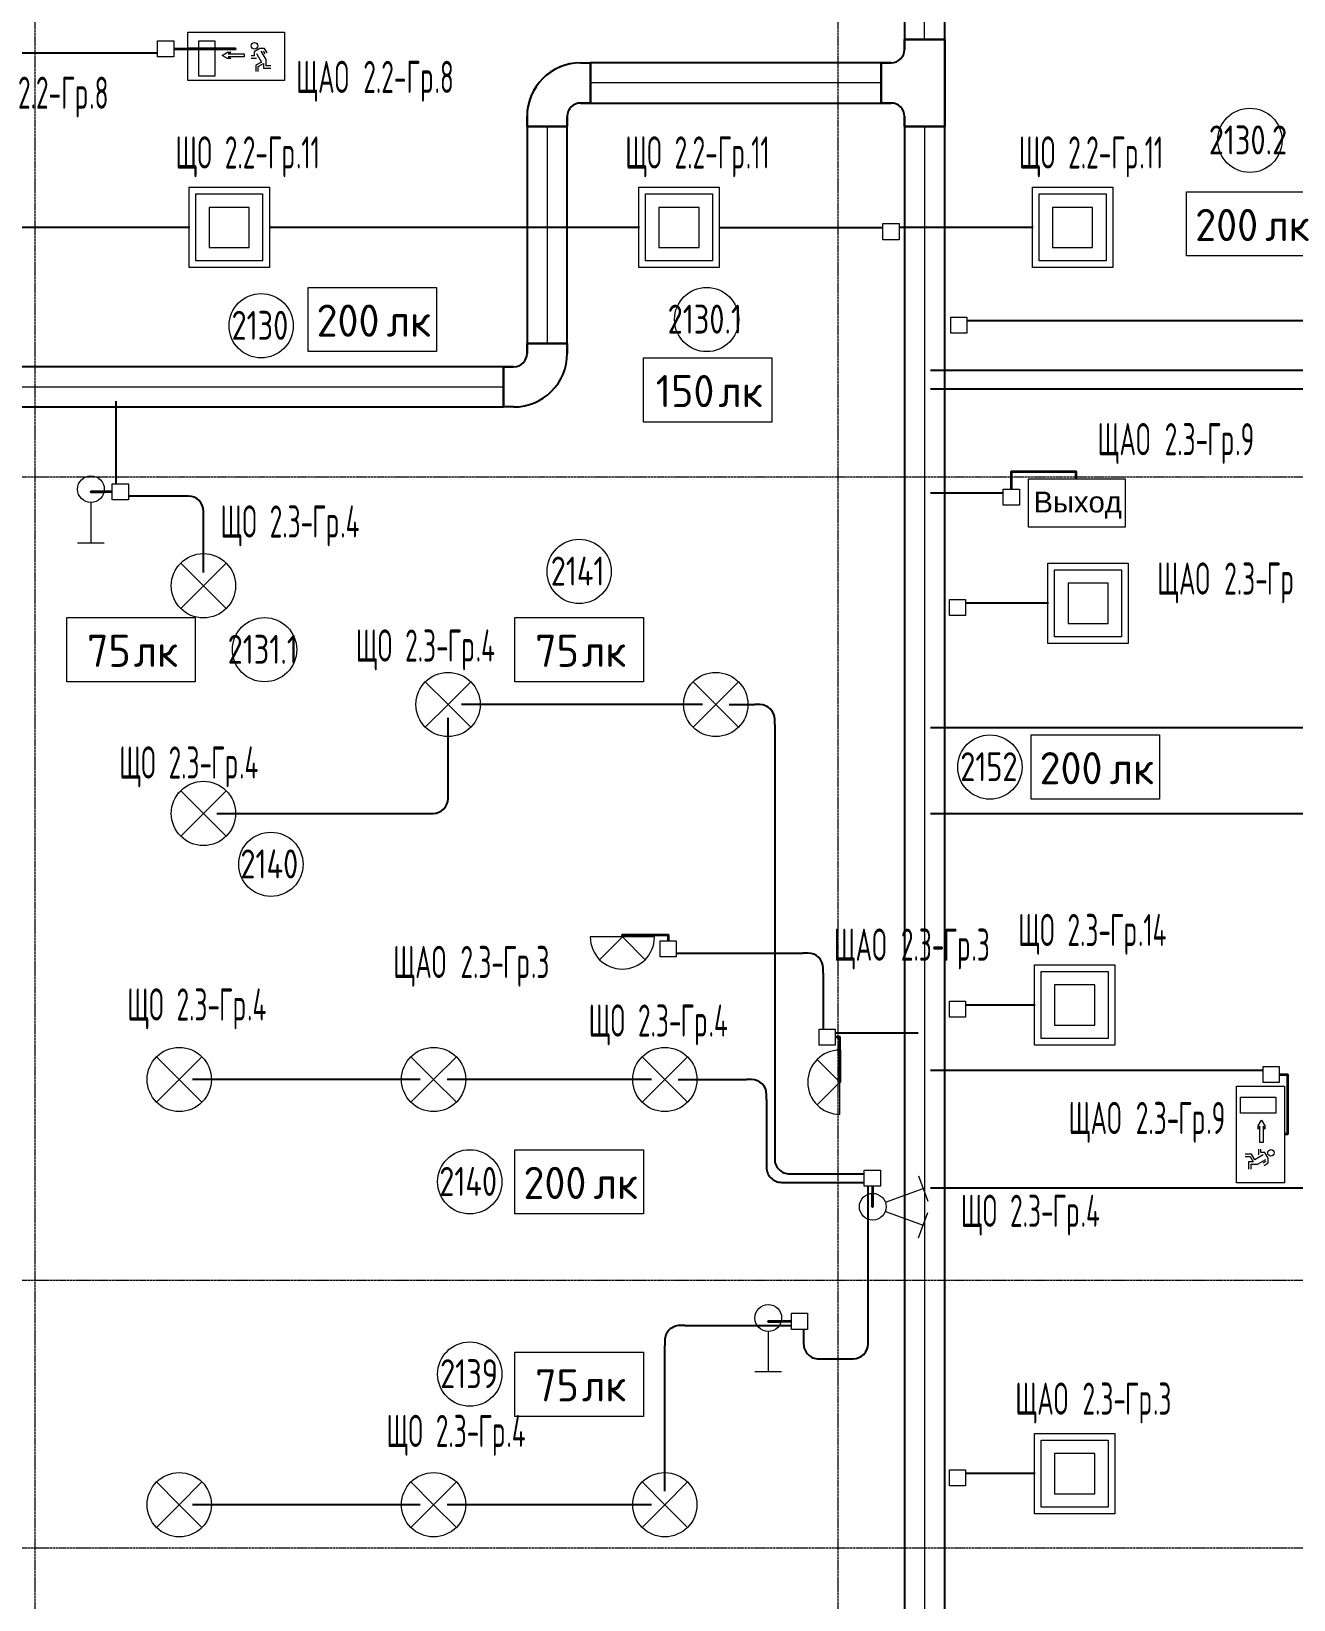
# Model space of a CAD drawing. Header units: millimetres. Extents: x -4730 to 98194, y -4296 to 93388.
# Drawn here: x 77975 to 87405, y 34616 to 46328 of the extents above; entities that cross this region are included whole.
import ezdxf

# ---------------------------------------------------------------- set-up
doc = ezdxf.new("R2010")
doc.units = ezdxf.units.MM
doc.linetypes.add('Линия сетки', pattern=[22.225, 12.7, -3.175, 3.175, -3.175])
for name, color, linetype, lineweight, true_color in [('Кабельные лотки', 5, 'Continuous', 25, 0x0000ff), ('Короба', 7, 'Continuous', 25, 0x008000), ('Соединительные детали кабельных лотков', 5, 'Continuous', 25, 0x0000ff), ('Соединительные детали коробов', 7, 'Continuous', 25, 0x008000), ('Типовые аннотации', 5, 'Continuous', 18, 0x0000ff)]:
    doc.layers.add(name, color=color, linetype=linetype, lineweight=lineweight, true_color=true_color)
for name, color, linetype, lineweight in [('Марки помещений', 7, 'Continuous', 9), ('Марки силовых электроприборов', 7, 'Continuous', 9), ('Осевая линия', 7, 'Continuous', 18), ('Оси', 7, 'Continuous', 9), ('Провода', 7, 'Continuous', 35)]:
    doc.layers.add(name, color=color, linetype=linetype, lineweight=lineweight)
doc.styles.add('Arial', font='arial.ttf', dxfattribs={"height": 156})
doc.styles.add('GOST Common', font='GOST_Common.ttf', dxfattribs={"width": 0.6, "height": 240})
doc.styles.add('GOST Common_2', font='GOST_Common.ttf', dxfattribs={"height": 240})
doc.styles.add('GOST Common_4', font='GOST_Common.ttf', dxfattribs={"width": 0.8, "height": 216})

# ---------------------------------------------------------------- blocks, each defined once
blk = doc.blocks.new('M_Горизонтальный тройник для канального - Радиус 100 мм-2474834-2-й этаж')
at = {"layer": 'Соединительные детали кабельных лотков'}
for p, q in [((325, 150), (-325, 150)), ((-325, 150), (-325, -150)), ((-325, -150), (-325, 150)), ((-325, 150), (325, 150)), ((-325, 150), (-325, 150)), ((325, -150), (325, 150)), ((325, 150), (325, -150)), ((325, 150), (325, 150)), ((-325, -150), (-250, -150)), ((-250, -150), (-325, -150)), ((-325, -150), (-325, -150)), ((250, -150), (325, -150)), ((325, -150), (250, -150)), ((325, -150), (325, -150)), ((-150, -250), (-150, -325)), ((-150, -325), (-150, -250)), ((-150, -325), (150, -325)), ((150, -325), (-150, -325)), ((-150, -325), (-150, -325)), ((150, -325), (150, -250)), ((150, -250), (150, -325)), ((150, -325), (150, -325))]:
    blk.add_line(p, q, dxfattribs=at)
for centre, start, end in [((-250, -250), 0, 90), ((-250, -250), 0, 90), ((250, -250), 90, 180), ((250, -250), 90, 180)]:
    blk.add_arc(centre, 100, start, end, dxfattribs=at)
blk = doc.blocks.new('M_Горизонтальный изгиб-колено для канального - Стандартная-2475426-2-й этаж')
at = {"layer": 'Соединительные детали кабельных лотков'}
for p, q in [((-150, 250), (-150, 325)), ((150, 325), (-150, 325)), ((-150, 325), (150, 325)), ((-150, 325), (-150, 325)), ((-150, 325), (-150, 250)), ((150, 250), (150, 325)), ((150, 325), (150, 325)), ((150, 325), (150, 250)), ((-325, 150), (-325, 150)), ((-325, 150), (-325, -150)), ((-325, -150), (-325, 150)), ((-325, 150), (-250, 150)), ((-250, 150), (-325, 150)), ((-325, -150), (-325, -150)), ((-250, -150), (-325, -150)), ((-250, -150), (-325, -150))]:
    blk.add_line(p, q, dxfattribs=at)
for radius, end in [(100, 360), (400, 360), (100, 0), (400, 0)]:
    blk.add_arc((-250, 250), radius, 270, end, dxfattribs=at)
blk = doc.blocks.new('M_Короб_ отвод - Плоский торец - ПВХ - Стандартная-2386742-2-й этаж')
at = {"layer": 'Соединительные детали коробов'}
for p, q in [((0, 111.95), (0, 150.05)), ((-150.05, 0), (-111.95, 0))]:
    blk.add_line(p, q, dxfattribs=at)
blk.add_arc((-111.95, 111.95), 111.95, 270, 0, dxfattribs=at)
blk = doc.blocks.new('ADSK_Марка_Помещение_1_ГОСТ21-501-2011 - Номер-85995-2-й этаж')
at = {"layer": 'Марки помещений'}
blk.add_circle((0, 0), 2, dxfattribs=at)
blk = doc.blocks.new('Морка помещения_освещённость_ - Морка помещения_освещённость_-1484368-2-й этаж')
at = {"layer": 'Марки помещений', "color": 190, "true_color": 0x8000ff}
for p, q in [((-4, 0), (-4, 4)), ((-4, 4), (4, 4)), ((4, 4), (4, 0)), ((4, 0), (-4, 0))]:
    blk.add_line(p, q, dxfattribs=at)

msp = doc.modelspace()

# ---------------------------------------------------------------- linework, layer by layer
at = {"layer": 'Кабельные лотки'}
for p, q in [((84497.9607, 87248.1437), (84497.9607, 46268.1437)), ((84797.9607, 46268.1437), (84797.9607, 87248.1437)), ((84797.9607, 46268.1437), (84497.9607, 46268.1437)), ((82152.9607, 46093.1437), (82152.9607, 45793.1437)), ((84322.9607, 46093.1437), (82152.9607, 46093.1437)), ((84322.9607, 46093.1437), (84322.9607, 45793.1437)), ((82152.9607, 45793.1437), (84322.9607, 45793.1437)), ((81677.9607, 45618.1437), (81977.9607, 45618.1437)), ((81677.9607, 45618.1437), (81677.9607, 43998.1437)), ((81977.9607, 43998.1437), (81977.9607, 45618.1437)), ((84497.9607, 45618.1437), (84797.9607, 45618.1437)), ((84497.9607, 45618.1437), (84497.9607, 2398.1437)), ((84797.9607, 2398.1437), (84797.9607, 45618.1437)), ((81677.9607, 43998.1437), (81977.9607, 43998.1437)), ((81502.9607, 43823.1437), (48145, 43823.1437)), ((81502.9607, 43523.1437), (81502.9607, 43823.1437)), ((48145, 43523.1437), (81502.9607, 43523.1437))]:
    msp.add_line(p, q, dxfattribs=at)
at = {"layer": 'Короба'}
for p, q in [((78918.4209, 46166.212), (77358.4209, 46166.212)), ((79157.7025, 44863.9553), (76752.7025, 44863.9553)), ((82517.7025, 44863.9553), (79752.7025, 44863.9553)), ((83112.7025, 44863.9553), (84336.7219, 44863.9553)), ((85457.7025, 44863.9553), (84456.7219, 44863.9553)), ((88305.1525, 44166.4553), (84963.4854, 44166.4553)), ((89100.6283, 43795.8832), (84690.6783, 43795.8832)), ((89550.6783, 43655.8832), (84690.6783, 43655.8832)), ((78608.0068, 42949.2131), (78608.0068, 43566.6717)), ((85235.4765, 42880.3304), (84690.6783, 42880.3304)), ((79110.5847, 42857.7131), (78699.5068, 42857.7131)), ((79260.6347, 42287.7289), (79260.6347, 42707.6631)), ((85573.9982, 42056.9574), (84953.8907, 42056.9574)), ((82987.7256, 41301.2022), (81187.7256, 41301.2022)), ((83187.7256, 41301.2022), (83377.6756, 41301.2022)), ((81087.7256, 40637.7789), (81087.7256, 41201.2022)), ((83527.7256, 41151.1522), (83527.7256, 37945.2239)), ((87538.0738, 41125.8325), (84690.6783, 41125.8325)), ((79360.6347, 40487.7289), (80937.6756, 40487.7289)), ((87538.0738, 40485.8325), (84690.6783, 40485.8325)), ((82791.2275, 39445.0332), (83739.1603, 39445.0332)), ((83889.2103, 39294.9832), (83889.2103, 38877.1921)), ((85473.9982, 39056.9574), (84953.8907, 39056.9574)), ((83980.7103, 38848.6921), (84600.2748, 38848.6921)), ((87175.9605, 38568.9913), (84690.6783, 38568.9913)), ((80880, 38500.643), (79180, 38500.643)), ((82607.1664, 38500.643), (81080, 38500.643)), ((82807.1664, 38500.643), (83317.1164, 38500.643)), ((83467.1664, 38350.593), (83467.1664, 37882.2239)), ((83617.2164, 37732.1739), (84197.5438, 37732.1739)), ((83677.7756, 37795.1739), (84197.5438, 37795.1739)), ((84226.0438, 36564.516), (84226.0438, 37703.6739)), ((87652.3027, 37688.5522), (84690.6783, 37688.5522)), ((82857.2164, 36662.966), (83652.7552, 36662.966)), ((83744.2552, 36634.466), (83744.2552, 36564.516)), ((82707.1664, 35425), (82707.1664, 36512.916)), ((83894.3052, 36414.466), (84075.9938, 36414.466)), ((85473.9982, 35556.9574), (84953.8907, 35556.9574)), ((80880, 35325), (79180, 35325)), ((82607.1664, 35325), (81080, 35325))]:
    msp.add_line(p, q, dxfattribs=at)
at = {"layer": 'Осевая линия'}
for p, q in [((84647.9607, 46268.1437), (84647.9607, 87248.1437)), ((84322.9607, 45943.1437), (82152.9607, 45943.1437)), ((81827.9607, 45618.1437), (81827.9607, 43998.1437)), ((84647.9607, 45618.1437), (84647.9607, 2398.1437)), ((48145, 43673.1437), (81502.9607, 43673.1437))]:
    msp.add_line(p, q, dxfattribs=at)
at = {"layer": 'Оси', "linetype": 'Линия сетки'}
for p, q in [((78000, 93388.3703), (78000, -3096.3487)), ((84000, 93388.3703), (84000, -3096.3487)), ((98194.2682, 43000), (-3530.0173, 43000)), ((98194.2682, 37000), (-3530.0173, 37000)), ((98194.2682, 35000), (-3530.0173, 35000))]:
    msp.add_line(p, q, dxfattribs=at)
at = {"layer": 'Провода', "flags": 128}
for points in [[(79038.4209, 46197.7122), (79500, 46197.7141), (79145.0179, 46197.7141)], [(85781.1457, 42986.7452), (85780, 43040), (85295.4717, 43040), (85295.475, 42908.8304)], [(78579.5068, 42889.2137), (78420, 42889.2151), (78517.9506, 42889.2151)], [(82390, 39565), (82390, 39580), (82731.2227, 39580), (82731.2247, 39536.5332)], [(84015, 38720), (84015, 38480), (84015, 38817.1942), (83980.7103, 38817.1935)], [(87336.7452, 38094.4259), (87360, 38095), (87360, 38535), (87295.9605, 38536.2862)], [(84257.5424, 37703.6739), (84257.539, 37550), (84257.539, 37649.9518)], [(83652.7552, 36694.4666), (83480, 36694.4681), (83576.8533, 36694.4681)]]:
    msp.add_lwpolyline(points, dxfattribs=at)
at = {"layer": 'Типовые аннотации', "color": 96, "true_color": 0x008000}
for p, q in [((79145.0179, 45961.7452), (79145.0179, 46321.7452)), ((79145.0179, 46321.7452), (79865.0179, 46321.7452)), ((79865.0179, 46321.7452), (79865.0179, 45961.7452)), ((79226.0103, 45993.1554), (79226.0103, 46257.1554)), ((79226.0103, 46257.1554), (79346.0103, 46257.1554)), ((79346.0103, 46257.1554), (79346.0103, 45993.1554)), ((79399.3277, 46149.3592), (79440.8969, 46173.3592)), ((79440.8969, 46125.3592), (79399.3277, 46149.3592)), ((79440.8969, 46173.3592), (79464.8969, 46173.3592)), ((79464.8969, 46173.3592), (79444.1123, 46161.3592)), ((79444.1123, 46161.3592), (79564.1123, 46161.3592)), ((79564.1123, 46161.3592), (79564.1123, 46137.3592)), ((79681.5227, 46199.5431), (79639.9535, 46175.5431)), ((79639.9535, 46175.5431), (79639.9535, 46145.5431)), ((79657.9535, 46161.9355), (79693.9535, 46099.5816)), ((79717.5227, 46199.5431), (79681.5227, 46199.5431)), ((79727.915, 46119.1893), (79691.915, 46181.5431)), ((79707.1304, 46181.5431), (79719.9342, 46159.3662)), ((79735.5227, 46168.3662), (79717.5227, 46199.5431)), ((79464.8969, 46125.3592), (79440.8969, 46125.3592)), ((79564.1123, 46137.3592), (79444.1123, 46137.3592)), ((79444.1123, 46137.3592), (79464.8969, 46125.3592)), ((79639.9535, 46145.5431), (79615.9535, 46145.5431)), ((79615.9535, 46127.5431), (79657.9535, 46127.5431)), ((79693.9535, 46099.5816), (79652.3843, 46075.5816)), ((79652.3843, 46075.5816), (79652.3843, 46027.5816)), ((79670.3843, 46065.1893), (79709.915, 46088.0124)), ((79670.3843, 46027.5816), (79670.3843, 46065.1893)), ((79709.915, 46088.0124), (79709.915, 46053.1893)), ((79709.915, 46053.1893), (79763.915, 46053.1893)), ((79727.915, 46071.1893), (79727.915, 46119.1893)), ((79763.915, 46071.1893), (79727.915, 46071.1893)), ((79865.0179, 45961.7452), (79145.0179, 45961.7452)), ((79346.0103, 45993.1554), (79226.0103, 45993.1554)), ((85425.0179, 42626.7452), (85425.0179, 42986.7452)), ((85425.0179, 42986.7452), (86145.0179, 42986.7452)), ((86145.0179, 42986.7452), (86145.0179, 42626.7452)), ((86145.0179, 42626.7452), (85425.0179, 42626.7452)), ((86976.7452, 38449.9821), (87336.7452, 38449.9821)), ((86976.7452, 37729.9821), (86976.7452, 38449.9821)), ((87336.7452, 38449.9821), (87336.7452, 37729.9821)), ((87008.1554, 38248.9897), (87008.1554, 38368.9897)), ((87008.1554, 38368.9897), (87272.1554, 38368.9897)), ((87272.1554, 38368.9897), (87272.1554, 38248.9897)), ((87272.1554, 38248.9897), (87008.1554, 38248.9897)), ((87140.3592, 38154.1031), (87164.3592, 38195.6723)), ((87164.3592, 38195.6723), (87188.3592, 38154.1031)), ((87140.3592, 38130.1031), (87140.3592, 38154.1031)), ((87152.3592, 38150.8877), (87140.3592, 38130.1031)), ((87152.3592, 38030.8877), (87152.3592, 38150.8877)), ((87188.3592, 38130.1031), (87176.3592, 38150.8877)), ((87176.3592, 38150.8877), (87176.3592, 38030.8877)), ((87188.3592, 38154.1031), (87188.3592, 38130.1031)), ((87142.5431, 37979.0465), (87142.5431, 37937.0465)), ((87176.3592, 38030.8877), (87152.3592, 38030.8877)), ((87160.5431, 37955.0465), (87160.5431, 37979.0465)), ((87190.5431, 37955.0465), (87160.5431, 37955.0465)), ((87214.5431, 37913.4773), (87190.5431, 37955.0465)), ((87090.5816, 37942.6157), (87042.5816, 37942.6157)), ((87042.5816, 37924.6157), (87080.1893, 37924.6157)), ((87103.0124, 37885.085), (87068.1893, 37885.085)), ((87068.1893, 37885.085), (87068.1893, 37831.085)), ((87080.1893, 37924.6157), (87103.0124, 37885.085)), ((87086.1893, 37831.085), (87086.1893, 37867.085)), ((87086.1893, 37867.085), (87134.1893, 37867.085)), ((87114.5816, 37901.0465), (87090.5816, 37942.6157)), ((87176.9355, 37937.0465), (87114.5816, 37901.0465)), ((87134.1893, 37867.085), (87196.5431, 37903.085)), ((87196.5431, 37887.8696), (87174.3662, 37875.0658)), ((87183.3662, 37859.4773), (87214.5431, 37877.4773)), ((87214.5431, 37877.4773), (87214.5431, 37913.4773)), ((87336.7452, 37729.9821), (86976.7452, 37729.9821))]:
    msp.add_line(p, q, dxfattribs=at)
at = {"layer": 'Типовые аннотации', "color": 1, "true_color": 0xff0000}
for p, q in [((78918.4209, 46257.712), (79038.4209, 46257.712)), ((78918.4209, 46137.712), (78918.4209, 46257.712)), ((79038.4209, 46257.712), (79038.4209, 46137.712)), ((79038.4209, 46137.712), (78918.4209, 46137.712)), ((84843.4854, 44194.9553), (84963.4854, 44194.9553)), ((84843.4854, 44074.9553), (84843.4854, 44194.9553)), ((84963.4854, 44194.9553), (84963.4854, 44074.9553)), ((84963.4854, 44074.9553), (84843.4854, 44074.9553)), ((85235.4765, 42908.8304), (85355.4765, 42908.8304)), ((85235.4765, 42788.8304), (85235.4765, 42908.8304)), ((85355.4765, 42908.8304), (85355.4765, 42788.8304)), ((85355.4765, 42788.8304), (85235.4765, 42788.8304)), ((85569.2342, 42356.9574), (86169.2342, 42356.9574)), ((85569.2342, 41756.9574), (85569.2342, 42356.9574)), ((85619.2342, 42306.9574), (86119.2342, 42306.9574)), ((85619.2342, 41806.9574), (85619.2342, 42306.9574)), ((86119.2342, 42306.9574), (86119.2342, 41806.9574)), ((86169.2342, 42356.9574), (86169.2342, 41756.9574)), ((85719.2342, 42206.9574), (85719.2342, 41906.9574)), ((86019.2342, 42206.9574), (85719.2342, 42206.9574)), ((86019.2342, 41906.9574), (86019.2342, 42206.9574)), ((84833.8907, 42085.4574), (84953.8907, 42085.4574)), ((84833.8907, 41965.4574), (84833.8907, 42085.4574)), ((84953.8907, 42085.4574), (84953.8907, 41965.4574)), ((84953.8907, 41965.4574), (84833.8907, 41965.4574)), ((85719.2342, 41906.9574), (86019.2342, 41906.9574)), ((86169.2342, 41756.9574), (85569.2342, 41756.9574)), ((86119.2342, 41806.9574), (85619.2342, 41806.9574)), ((82630, 39565), (82150, 39565)), ((82390, 39565), (82220.2944, 39395.2944)), ((82390, 39565), (82559.7057, 39395.2944)), ((82671.2275, 39536.5332), (82791.2275, 39536.5332)), ((82671.2275, 39416.5332), (82671.2275, 39536.5332)), ((82791.2275, 39536.5332), (82791.2275, 39416.5332)), ((82791.2275, 39416.5332), (82671.2275, 39416.5332)), ((83860.7103, 38877.1921), (83980.7103, 38877.1921)), ((83860.7103, 38757.1921), (83860.7103, 38877.1921)), ((83980.7103, 38877.1921), (83980.7103, 38757.1921)), ((83980.7103, 38757.1921), (83860.7103, 38757.1921)), ((84015, 38240), (84015, 38720)), ((84015, 38480), (83845.2944, 38649.7056)), ((87175.9605, 38597.4913), (87295.9605, 38597.4913)), ((87175.9605, 38477.4913), (87175.9605, 38597.4913)), ((87295.9605, 38597.4913), (87295.9605, 38477.4913)), ((84015, 38480), (83845.2944, 38310.2944)), ((87295.9605, 38477.4913), (87175.9605, 38477.4913)), ((85469.2342, 35856.9574), (86069.2342, 35856.9574)), ((85469.2342, 35256.9574), (85469.2342, 35856.9574)), ((86069.2342, 35856.9574), (86069.2342, 35256.9574)), ((85519.2342, 35806.9574), (86019.2342, 35806.9574)), ((85519.2342, 35306.9574), (85519.2342, 35806.9574)), ((86019.2342, 35806.9574), (86019.2342, 35306.9574)), ((85619.2342, 35706.9574), (85619.2342, 35406.9574)), ((85919.2342, 35706.9574), (85619.2342, 35706.9574)), ((85919.2342, 35406.9574), (85919.2342, 35706.9574)), ((84833.8907, 35585.4574), (84953.8907, 35585.4574)), ((84833.8907, 35465.4574), (84833.8907, 35585.4574)), ((84953.8907, 35585.4574), (84953.8907, 35465.4574)), ((84953.8907, 35465.4574), (84833.8907, 35465.4574)), ((85619.2342, 35406.9574), (85919.2342, 35406.9574)), ((86069.2342, 35256.9574), (85469.2342, 35256.9574)), ((86019.2342, 35306.9574), (85519.2342, 35306.9574))]:
    msp.add_line(p, q, dxfattribs=at)
at = {"layer": 'Типовые аннотации'}
for p, q in [((79152.9385, 45163.9553), (79752.9385, 45163.9553)), ((79152.9385, 44563.9553), (79152.9385, 45163.9553)), ((79202.9385, 45113.9553), (79702.9385, 45113.9553)), ((79202.9385, 44613.9553), (79202.9385, 45113.9553)), ((79702.9385, 45113.9553), (79702.9385, 44613.9553)), ((79752.9385, 45163.9553), (79752.9385, 44563.9553)), ((82512.9385, 45163.9553), (83112.9385, 45163.9553)), ((82512.9385, 44563.9553), (82512.9385, 45163.9553)), ((82562.9385, 45113.9553), (83062.9385, 45113.9553)), ((82562.9385, 44613.9553), (82562.9385, 45113.9553)), ((83062.9385, 45113.9553), (83062.9385, 44613.9553)), ((83112.9385, 45163.9553), (83112.9385, 44563.9553)), ((85452.9385, 45163.9553), (86052.9385, 45163.9553)), ((85452.9385, 44563.9553), (85452.9385, 45163.9553)), ((85502.9385, 45113.9553), (86002.9385, 45113.9553)), ((85502.9385, 44613.9553), (85502.9385, 45113.9553)), ((86002.9385, 45113.9553), (86002.9385, 44613.9553)), ((86052.9385, 45163.9553), (86052.9385, 44563.9553)), ((79302.9385, 45013.9553), (79302.9385, 44713.9553)), ((79602.9385, 45013.9553), (79302.9385, 45013.9553)), ((79602.9385, 44713.9553), (79602.9385, 45013.9553)), ((82662.9385, 45013.9553), (82662.9385, 44713.9553)), ((82962.9385, 45013.9553), (82662.9385, 45013.9553)), ((82962.9385, 44713.9553), (82962.9385, 45013.9553)), ((85602.9385, 45013.9553), (85602.9385, 44713.9553)), ((85902.9385, 45013.9553), (85602.9385, 45013.9553)), ((85902.9385, 44713.9553), (85902.9385, 45013.9553)), ((79302.9385, 44713.9553), (79602.9385, 44713.9553)), ((82662.9385, 44713.9553), (82962.9385, 44713.9553)), ((85602.9385, 44713.9553), (85902.9385, 44713.9553)), ((79752.9385, 44563.9553), (79152.9385, 44563.9553)), ((79702.9385, 44613.9553), (79202.9385, 44613.9553)), ((83112.9385, 44563.9553), (82512.9385, 44563.9553)), ((83062.9385, 44613.9553), (82562.9385, 44613.9553)), ((86052.9385, 44563.9553), (85452.9385, 44563.9553)), ((86002.9385, 44613.9553), (85502.9385, 44613.9553)), ((78420, 42809.3566), (78420, 42509.3566)), ((78320, 42509.3566), (78520, 42509.3566)), ((79260.6347, 42187.7289), (79090.929, 42357.4345)), ((79260.6347, 42187.7289), (79430.3403, 42357.4345)), ((79260.6347, 42187.7289), (79090.929, 42018.0233)), ((79260.6347, 42187.7289), (79430.3403, 42018.0233)), ((81087.7256, 41301.2022), (80918.02, 41470.9078)), ((81087.7256, 41301.2022), (81257.4312, 41470.9078)), ((83087.7256, 41301.2022), (82918.02, 41470.9078)), ((83087.7256, 41301.2022), (83257.4312, 41470.9078)), ((81087.7256, 41301.2022), (80918.02, 41131.4966)), ((81087.7256, 41301.2022), (81257.4312, 41131.4966)), ((83087.7256, 41301.2022), (82918.02, 41131.4966)), ((83087.7256, 41301.2022), (83257.4312, 41131.4966)), ((79260.6347, 40487.7289), (79090.929, 40657.4345)), ((79260.6347, 40487.7289), (79430.3403, 40657.4345)), ((79260.6347, 40487.7289), (79090.929, 40318.0233)), ((79260.6347, 40487.7289), (79430.3403, 40318.0233)), ((85469.2342, 39356.9574), (86069.2342, 39356.9574)), ((85469.2342, 38756.9574), (85469.2342, 39356.9574)), ((86069.2342, 39356.9574), (86069.2342, 38756.9574)), ((85519.2342, 39306.9574), (86019.2342, 39306.9574)), ((85519.2342, 38806.9574), (85519.2342, 39306.9574)), ((86019.2342, 39306.9574), (86019.2342, 38806.9574)), ((85619.2342, 39206.9574), (85619.2342, 38906.9574)), ((85919.2342, 39206.9574), (85619.2342, 39206.9574)), ((85919.2342, 38906.9574), (85919.2342, 39206.9574)), ((85619.2342, 38906.9574), (85919.2342, 38906.9574)), ((86019.2342, 38806.9574), (85519.2342, 38806.9574)), ((79080, 38500.643), (78910.2944, 38670.3487)), ((79080, 38500.643), (79249.7056, 38670.3487)), ((80980, 38500.643), (80810.2944, 38670.3487)), ((80980, 38500.643), (81149.7056, 38670.3487)), ((82707.1664, 38500.643), (82537.4608, 38670.3487)), ((82707.1664, 38500.643), (82876.8721, 38670.3487)), ((86069.2342, 38756.9574), (85469.2342, 38756.9574)), ((79080, 38500.643), (78910.2944, 38330.9374)), ((79080, 38500.643), (79249.7056, 38330.9374)), ((80980, 38500.643), (80810.2944, 38330.9374)), ((80980, 38500.643), (81149.7056, 38330.9374)), ((82707.1664, 38500.643), (82537.4608, 38330.9374)), ((82707.1664, 38500.643), (82876.8721, 38330.9374)), ((84602.3184, 37780.7773), (84670.7224, 37592.8388)), ((84354.6126, 37584.202), (84636.5204, 37686.8081)), ((84354.6126, 37515.798), (84636.5204, 37413.1919)), ((84602.3184, 37319.2227), (84670.7224, 37507.1612)), ((83480, 36619.3567), (83480, 36319.3567)), ((83380, 36319.3567), (83580, 36319.3567)), ((79080, 35325), (78910.2944, 35494.7056)), ((79080, 35325), (79249.7056, 35494.7056)), ((80980, 35325), (80810.2944, 35494.7056)), ((80980, 35325), (81149.7056, 35494.7056)), ((82707.1664, 35325), (82537.4608, 35494.7056)), ((82707.1664, 35325), (82876.8721, 35494.7056)), ((79080, 35325), (78910.2944, 35155.2944)), ((79080, 35325), (79249.7056, 35155.2944)), ((80980, 35325), (80810.2944, 35155.2944)), ((80980, 35325), (81149.7056, 35155.2944)), ((82707.1664, 35325), (82537.4608, 35155.2944)), ((82707.1664, 35325), (82876.8721, 35155.2944))]:
    msp.add_line(p, q, dxfattribs=at)
at = {"layer": 'Типовые аннотации', "color": 16, "true_color": 0x800000}
for p, q in [((84336.7219, 44892.4553), (84456.7219, 44892.4553)), ((84336.7219, 44772.4553), (84336.7219, 44892.4553)), ((84456.7219, 44892.4553), (84456.7219, 44772.4553)), ((84456.7219, 44772.4553), (84336.7219, 44772.4553)), ((78579.5068, 42949.2131), (78699.5068, 42949.2131)), ((78579.5068, 42829.2131), (78579.5068, 42949.2131)), ((78699.5068, 42949.2131), (78699.5068, 42829.2131)), ((78699.5068, 42829.2131), (78579.5068, 42829.2131)), ((84833.8907, 39085.4574), (84953.8907, 39085.4574)), ((84833.8907, 38965.4574), (84833.8907, 39085.4574)), ((84953.8907, 39085.4574), (84953.8907, 38965.4574)), ((84953.8907, 38965.4574), (84833.8907, 38965.4574)), ((84197.5438, 37823.6739), (84317.5438, 37823.6739)), ((84197.5438, 37703.6739), (84197.5438, 37823.6739)), ((84317.5438, 37823.6739), (84317.5438, 37703.6739)), ((84317.5438, 37703.6739), (84197.5438, 37703.6739))]:
    msp.add_line(p, q, dxfattribs=at)
at = {"layer": 'Типовые аннотации', "color": 7}
for p, q in [((83652.7552, 36754.466), (83772.7552, 36754.466)), ((83652.7552, 36634.466), (83652.7552, 36754.466)), ((83772.7552, 36754.466), (83772.7552, 36634.466)), ((83772.7552, 36634.466), (83652.7552, 36634.466))]:
    msp.add_line(p, q, dxfattribs=at)
at = {"layer": 'Типовые аннотации', "color": 96, "true_color": 0x008000}
for centre in [(79641.9562, 46220.0744), (87235.0744, 37953.0438)]:
    msp.add_circle(centre, 24, dxfattribs=at)
at = {"layer": 'Типовые аннотации'}
for centre, radius in [((78420, 42909.3566), 100), ((79260.6347, 42187.7289), 240), ((81087.7256, 41301.2022), 240), ((83087.7256, 41301.2022), 240), ((79260.6347, 40487.7289), 240), ((79080, 38500.643), 240), ((80980, 38500.643), 240), ((82707.1664, 38500.643), 240), ((84260.6433, 37550), 100), ((83480, 36719.3567), 100), ((79080, 35325), 240), ((80980, 35325), 240), ((82707.1664, 35325), 240)]:
    msp.add_circle(centre, radius, dxfattribs=at)
at = {"layer": 'Типовые аннотации', "color": 1, "true_color": 0xff0000}
for centre, start, end in [((82390, 39565), 180, 0), ((84015, 38480), 90, 270)]:
    msp.add_arc(centre, 240, start, end, dxfattribs=at)

# ---------------------------------------------------------------- block references
at = {"layer": 'Марки помещений', "xscale": 120, "yscale": 120, "zscale": 120}
for p in [(87077.9429, 45514.7359), (83019.7901, 44176.3603), (79691.7239, 44130.1164), (82067.1542, 42294.791), (79717.015, 41710.5117), (85135.3738, 40833.9985), (79764.535, 40107.7212), (81249.9505, 37736.4789), (81249.9505, 36300.577)]:
    msp.add_blockref('ADSK_Марка_Помещение_1_ГОСТ21-501-2011 - Номер-85995-2-й этаж', p, dxfattribs=at)
at = {"layer": 'Марки помещений', "color": 190, "true_color": 0x8000ff, "xscale": 120, "yscale": 120, "zscale": 120}
for p in [(87085.3069, 44650.7402), (80521.6485, 43936.3603), (83027.1542, 43410.1164), (78719.056, 41470.5117), (82067.1542, 41470.5117), (85922.6421, 40593.9985), (82067.1542, 37496.4789), (82067.1542, 35984.7324)]:
    msp.add_blockref('Морка помещения_освещённость_ - Морка помещения_освещённость_-1484368-2-й этаж', p, dxfattribs=at)
at = {"layer": 'Соединительные детали кабельных лотков'}
for name, p, rotation in [('M_Горизонтальный тройник для канального - Радиус 100 мм-2474834-2-й этаж', (84647.9607, 45943.1437), 270), ('M_Горизонтальный тройник для канального - Радиус 100 мм-2474834-2-й этаж', (84647.9607, 45943.1437), 270), ('M_Горизонтальный изгиб-колено для канального - Стандартная-2475426-2-й этаж', (81827.9607, 45943.1437), 180), ('M_Горизонтальный изгиб-колено для канального - Стандартная-2475426-2-й этаж', (81827.9607, 45943.1437), 180)]:
    msp.add_blockref(name, p, dxfattribs=dict(at, rotation=rotation))
msp.add_blockref('M_Горизонтальный изгиб-колено для канального - Стандартная-2475426-2-й этаж', (81827.9607, 43673.1437), dxfattribs=at)
msp.add_blockref('M_Горизонтальный изгиб-колено для канального - Стандартная-2475426-2-й этаж', (81827.9607, 43673.1437), dxfattribs=at)
at = {"layer": 'Соединительные детали коробов'}
for p, rotation in [((79260.6347, 42857.7131), 90), ((83527.7256, 41301.2022), 90), ((83889.2103, 39445.0332), 90), ((83467.1664, 38500.643), 90), ((83467.1664, 37732.1739), 270), ((83527.7256, 37795.1739), 270), ((82707.1664, 36662.966), 180), ((83744.2552, 36414.466), 270)]:
    msp.add_blockref('M_Короб_ отвод - Плоский торец - ПВХ - Стандартная-2386742-2-й этаж', p, dxfattribs=dict(at, rotation=rotation))
for p in [(81087.7256, 40487.7289), (84226.0438, 36414.466)]:
    msp.add_blockref('M_Короб_ отвод - Плоский торец - ПВХ - Стандартная-2386742-2-й этаж', p, dxfattribs=at)

# ---------------------------------------------------------------- texts
at = {"layer": 'Марки помещений', "char_height": 216, "attachment_point": 1, "style": 'GOST Common_4'}
for s, insert, width in [('2130.2', (86770.9069, 45625.5231), 754.2276), ('2130.1', (82728.5942, 44287.1476), 715.7466), ('2130', (79470.608, 44240.9036), 546.4302), ('2141', (81855.1583, 42405.5782), 523.3416), ('2131.1', (79441.659, 41821.2989), 677.2656), ('2152', (84914.2579, 40944.7857), 546.4302), ('2140', (79536.699, 40218.5084), 561.8226), ('2140', (81022.1146, 37847.2661), 561.8226), ('2139', (81028.8346, 36411.3642), 546.4302)]:
    msp.add_mtext(s, dxfattribs=dict(at, insert=insert, width=width))
at = {"layer": 'Марки помещений', "color": 190, "true_color": 0x8000ff, "char_height": 240, "attachment_point": 1, "style": 'GOST Common_2'}
for s, insert, width in [('200', (86669.2231, 45002.4522), 634.9365), ('лк', (87193.0981, 45002.4522), 413.67075), ('200', (80105.5646, 44288.0723), 634.9365), ('лк', (80629.4396, 44288.0723), 413.67075), ('150', (82639.2703, 43761.8284), 567.59475), ('лк', (83107.5828, 43761.8284), 413.67075), ('75', (78390.5721, 41822.2236), 423.291), ('75', (81738.6703, 41822.2236), 423.291), ('лк', (78739.8221, 41822.2236), 413.67075), ('лк', (82087.9203, 41822.2236), 413.67075), ('200', (85506.5582, 40945.7104), 634.9365), ('лк', (86030.4332, 40945.7104), 413.67075), ('200', (81651.0703, 37848.1909), 634.9365), ('лк', (82174.9453, 37848.1909), 413.67075), ('75', (81738.6703, 36336.4444), 423.291), ('лк', (82087.9203, 36336.4444), 413.67075)]:
    msp.add_mtext(s, dxfattribs=dict(at, insert=insert, width=width))
at = {"layer": 'Марки силовых электроприборов', "char_height": 240, "attachment_point": 1, "style": 'GOST Common'}
for s, insert, width in [('ЩАО', (79953.087, 46108.3878), 502.17705), (' 2.2-', (80367.4245, 46108.3878), 496.4049), ('Гр', (80776.9995, 46108.3878), 253.9746), ('.8', (80986.5495, 46108.3878), 178.93665), (' 2.2-', (77787.8866, 45990.1369), 496.4049), ('Гр', (78197.4616, 45990.1369), 253.9746), ('.8', (78407.0116, 45990.1369), 178.93665), ('ЩО', (79051.9038, 45544.1377), 340.55685), (' 2.2-', (79332.8913, 45544.1377), 496.4049), ('Гр', (79742.4663, 45544.1377), 253.9746), ('.11', (79952.0163, 45544.1377), 225.11385), ('ЩО', (82411.9038, 45544.1377), 340.55685), (' 2.2-', (82692.8913, 45544.1377), 496.4049), ('Гр', (83102.4663, 45544.1377), 253.9746), ('.11', (83312.0163, 45544.1377), 225.11385), ('ЩО', (85351.9038, 45544.1377), 340.55685), (' 2.2-', (85632.8913, 45544.1377), 496.4049), ('Гр', (86042.4663, 45544.1377), 253.9746), ('.11', (86252.0163, 45544.1377), 225.11385), ('ЩАО', (85939.4534, 43402.7979), 502.17705), (' 2.3-', (86353.7909, 43402.7979), 490.63275), ('Гр', (86758.6034, 43402.7979), 253.9746), ('.9', (86968.1534, 43402.7979), 178.93665), ('ЩО', (79387.1713, 42787.9113), 340.55685), (' 2.3-', (79668.1588, 42787.9113), 490.63275), ('Гр', (80072.9713, 42787.9113), 253.9746), ('.4', (80282.5213, 42787.9113), 196.2531), ('ЩАО', (86384.2444, 42361.6723), 502.17705), (' 2.3-', (86798.5819, 42361.6723), 490.63275), ('Гр', (87203.3944, 42361.6723), 253.9746), ('ЩО', (80398.8269, 41861.3846), 340.55685), (' 2.3-', (80679.8144, 41861.3846), 490.63275), ('Гр', (81084.6269, 41861.3846), 253.9746), ('.4', (81294.1769, 41861.3846), 196.2531), ('ЩО', (78631.736, 40987.9113), 340.55685), (' 2.3-', (78912.7235, 40987.9113), 490.63275), ('Гр', (79317.536, 40987.9113), 253.9746), ('.4', (79527.086, 40987.9113), 196.2531), ('ЩО', (85346.5996, 39737.1398), 340.55685), (' 2.3-', (85627.5871, 39737.1398), 490.63275), ('Гр', (86032.3996, 39737.1398), 253.9746), ('.14', (86241.9496, 39737.1398), 282.83535), ('ЩАО', (83968.7993, 39627.6506), 502.17705), (' 2.3-', (84383.1368, 39627.6506), 490.63275), ('Гр', (84787.9493, 39627.6506), 253.9746), ('.3', (84997.4993, 39627.6506), 173.1645), ('ЩАО', (80678.6151, 39498.2908), 502.17705), (' 2.3-', (81092.9526, 39498.2908), 490.63275), ('Гр', (81497.7651, 39498.2908), 253.9746), ('.3', (81707.3151, 39498.2908), 173.1645), ('ЩО', (78691.1014, 39180.8254), 340.55685), (' 2.3-', (78972.0889, 39180.8254), 490.63275), ('Гр', (79376.9014, 39180.8254), 253.9746), ('.4', (79586.4514, 39180.8254), 196.2531), ('ЩО', (82138.2678, 39060.8254), 340.55685), (' 2.3-', (82419.2553, 39060.8254), 490.63275), ('Гр', (82824.0678, 39060.8254), 253.9746), ('.4', (83033.6178, 39060.8254), 196.2531), ('ЩАО', (85723.5243, 38332.9971), 502.17705), (' 2.3-', (86137.8618, 38332.9971), 490.63275), ('Гр', (86542.6743, 38332.9971), 253.9746), ('.9', (86752.2243, 38332.9971), 178.93665), ('ЩО', (84917.8178, 37639.9694), 340.55685), (' 2.3-', (85198.8053, 37639.9694), 490.63275), ('Гр', (85603.6178, 37639.9694), 253.9746), ('.4', (85813.1678, 37639.9694), 196.2531), ('ЩАО', (85325.3596, 36237.1398), 502.17705), (' 2.3-', (85739.6971, 36237.1398), 490.63275), ('Гр', (86144.5096, 36237.1398), 253.9746), ('.3', (86354.0596, 36237.1398), 173.1645), ('ЩО', (80627.9776, 35995.8733), 340.55685), (' 2.3-', (80908.9651, 35995.8733), 490.63275), ('Гр', (81313.7776, 35995.8733), 253.9746), ('.4', (81523.3276, 35995.8733), 196.2531)]:
    msp.add_mtext(s, dxfattribs=dict(at, insert=insert, width=width))
at = {"layer": 'Типовые аннотации', "color": 96, "lineweight": 9, "true_color": 0x008000, "insert": (85461.675, 42891.2306), "char_height": 156, "width": 769.62, "attachment_point": 1, "style": 'Arial'}
msp.add_mtext('Выход', dxfattribs=at)

doc.saveas('drawing.dxf')
